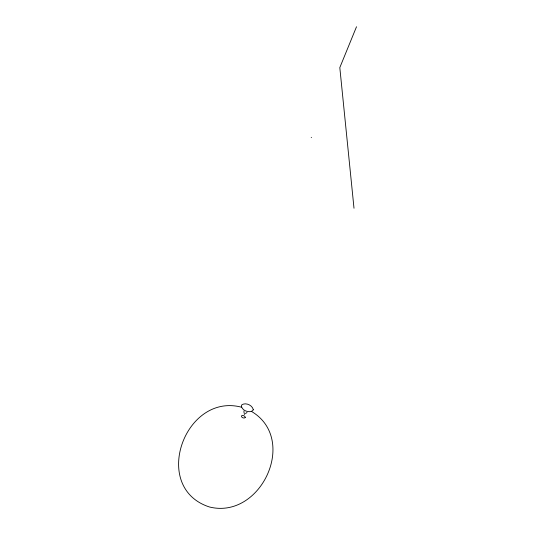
<?xml version="1.0" encoding="UTF-8"?>
<svg xmlns="http://www.w3.org/2000/svg" width="535" height="535" viewBox="0 0 535 535"><rect width="100%" height="100%" fill="white"/><g stroke="black" fill="none" stroke-linecap="round" stroke-linejoin="round"><path stroke-width="0.8" d="M311.256 137.649L311.343 137.308M356.511 26.75L339.812 67.597L354.003 208.249M245.525 413.622L247.036 412.418M244.254 413.796L244.334 414.324L244.803 414.003M241.425 407.182C184.655 392.275 150.342 487.8 209.406 506.966C260.819 519.893 298.423 439.502 251.664 411.522M243.933 410.994L244.087 412.96M253.249 409.542L252.995 410.398C249.437 413.722 240.717 410.191 241.499 405.109C245.137 401.999 252.299 405.008 253.249 409.542M245.244 417.32L245.164 417.601C244.013 418.691 241.185 417.541 241.446 415.889C242.616 414.859 244.956 415.842 245.244 417.32"/></g></svg>
